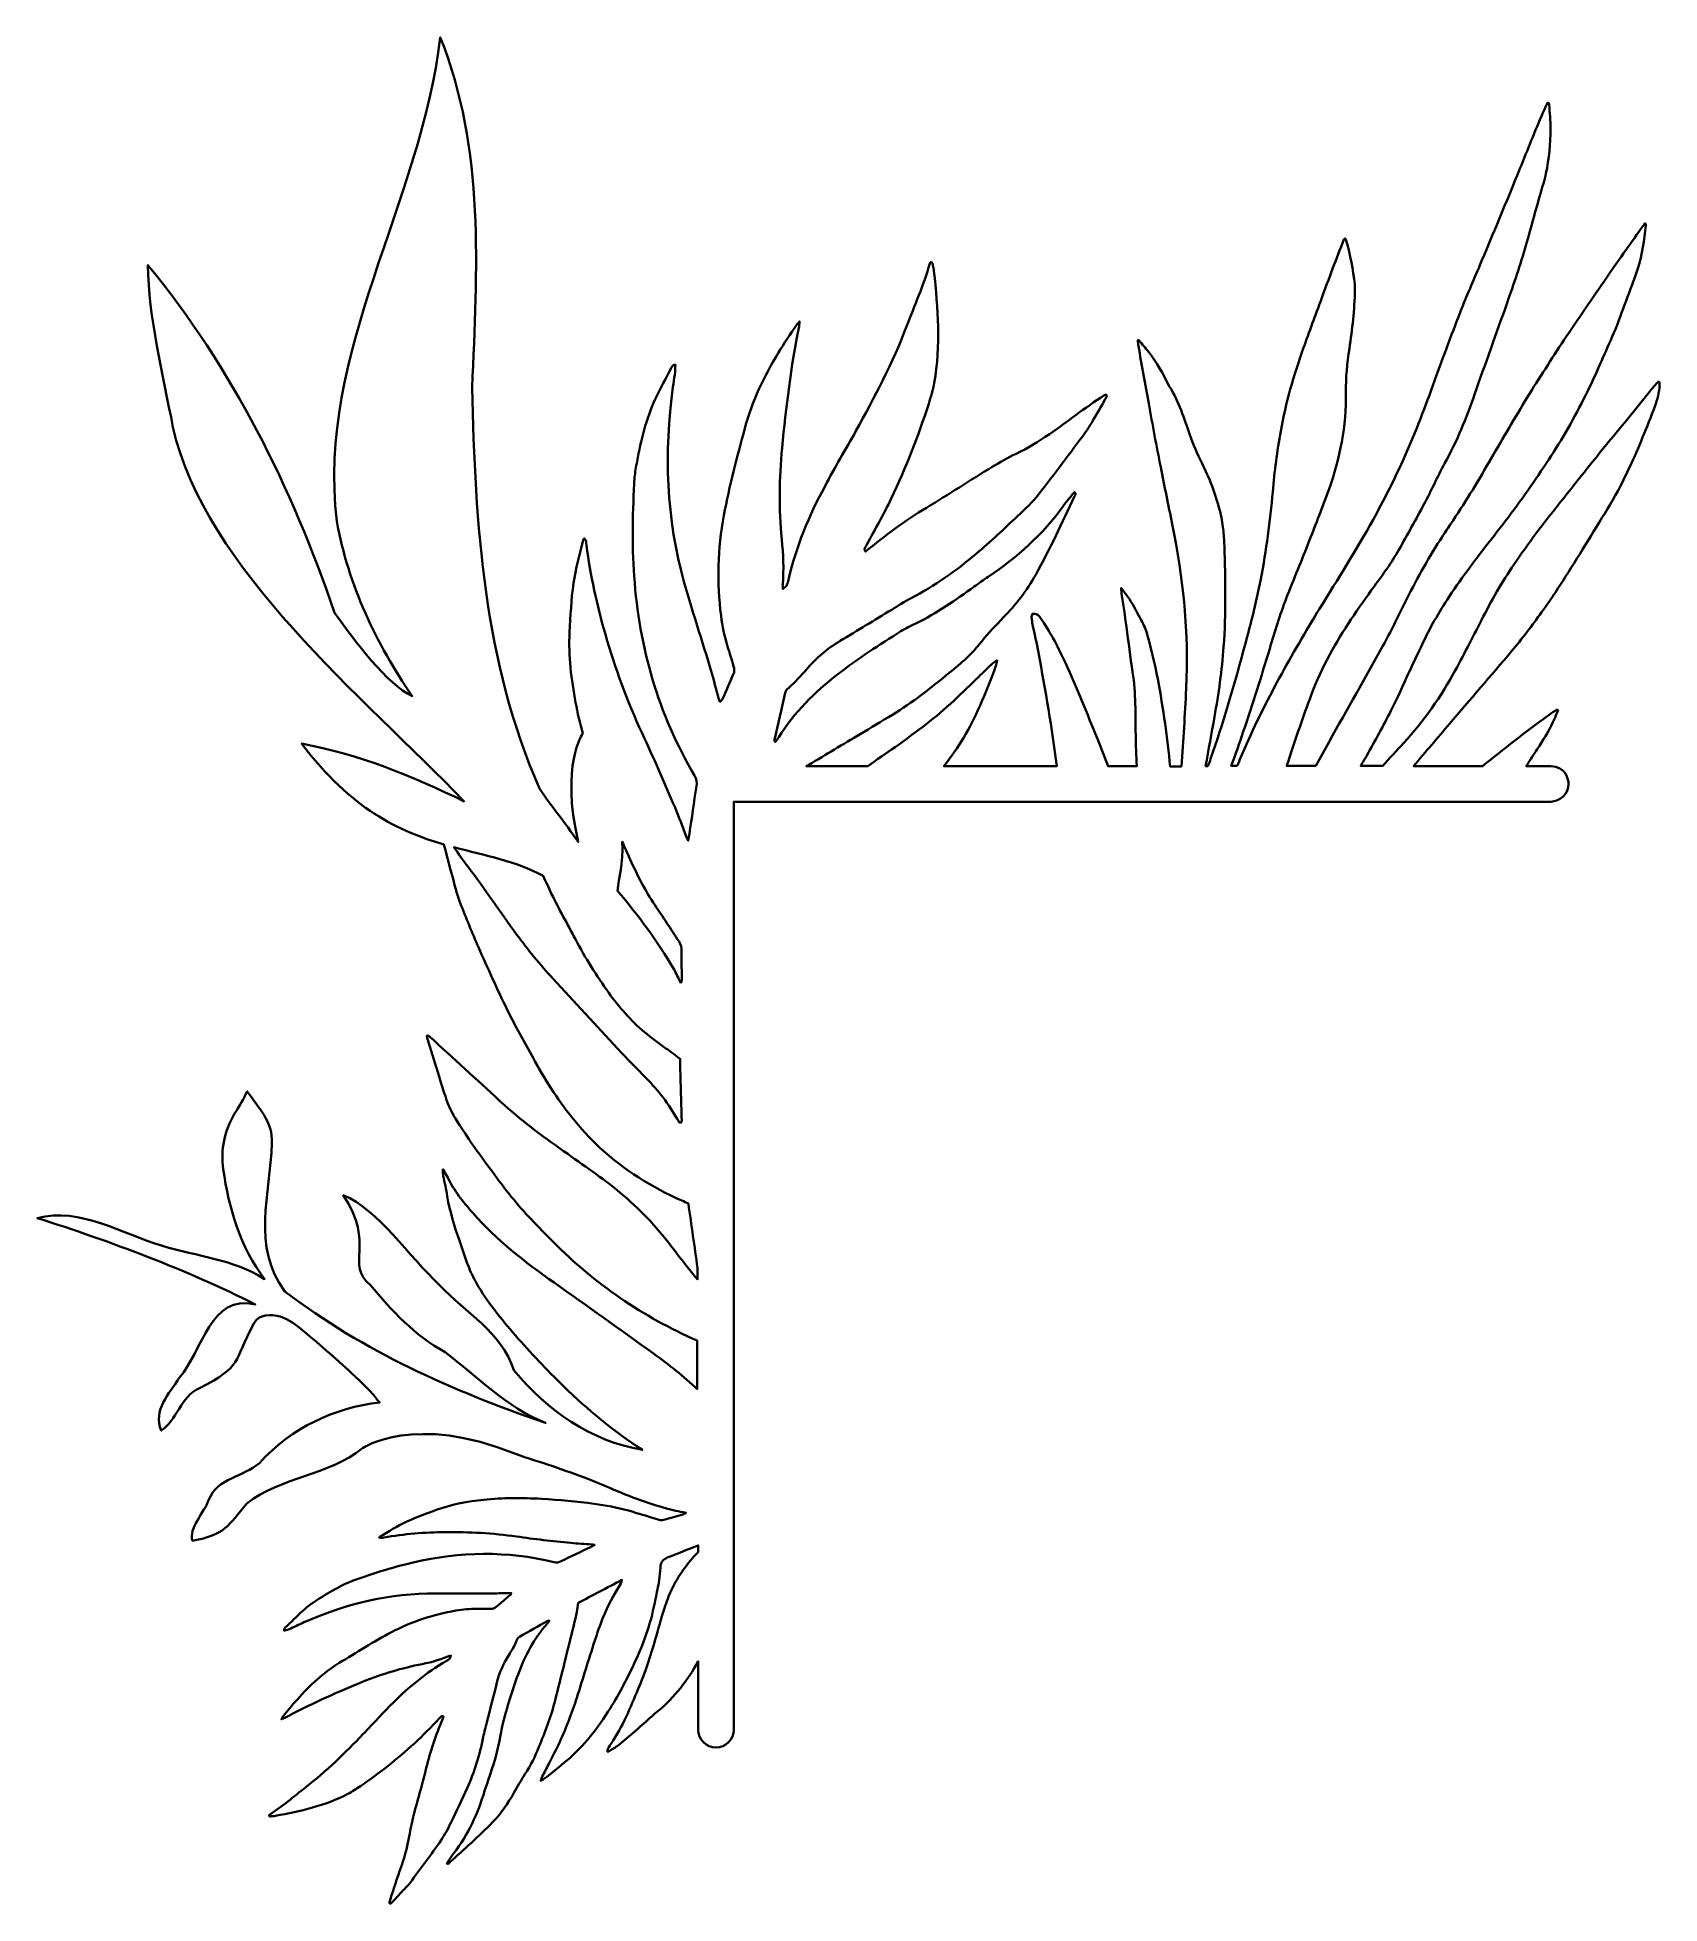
# Model space of a CAD drawing. Header units: millimetres. Extents: x 13 to 252, y 0 to 275.
import ezdxf

# ---------------------------------------------------------------- set-up
doc = ezdxf.new("R2010")
doc.units = ezdxf.units.MM
doc.header["$MEASUREMENT"] = 0
doc.layers.add('Layer 1', color=7, linetype='Continuous', lineweight=0)

msp = doc.modelspace()

# ---------------------------------------------------------------- linework, layer by layer
at = {"layer": 'Layer 1', "color": 18, "lineweight": 35, "true_color": 0x000000}
for points, knots in [([(251.6, 224.01), (251.11, 223.41), (250.65, 222.92), (250.26, 222.43), (249.17, 221.09), (248.11, 219.75), (247.02, 218.4), (245.92, 217.06), (244.79, 215.76), (243.73, 214.45), (241.69, 211.91), (239.64, 209.34), (237.63, 206.8), (236.43, 205.28), (235.2, 203.76), (234.03, 202.21), (232.87, 200.7), (231.77, 199.11), (230.68, 197.56), (228.85, 194.95), (227.26, 192.23), (225.81, 189.37), (224.47, 186.73), (223.1, 184.08), (221.69, 181.47), (219.6, 177.62), (217.1, 174.06), (214.14, 170.82), (213.11, 169.69), (212.05, 168.56), (211.03, 167.43), (211.03, 167.43), (207.79, 167.43), (207.79, 167.43), (208.1, 167.96), (208.42, 168.45), (208.7, 168.98), (209.9, 171.13), (211.1, 173.32), (212.23, 175.51), (213.18, 177.34), (213.99, 179.28), (214.88, 181.15), (215.44, 182.39), (216.04, 183.59), (216.61, 184.82), (217.7, 187.25), (219.04, 189.58), (220.49, 191.84), (222.36, 194.73), (224.44, 197.45), (226.55, 200.17), (228.81, 203.09), (231.07, 206.02), (233.15, 209.06), (235.2, 212.05), (237.21, 215.09), (238.94, 218.26), (239.82, 219.89), (240.67, 221.54), (241.48, 223.2), (242.08, 224.4), (242.61, 225.67), (243.17, 226.91), (243.77, 228.28), (244.4, 229.69), (245, 231.07), (245.64, 232.62), (246.24, 234.21), (246.8, 235.8), (247.4, 237.38), (248, 238.94), (248.53, 240.56), (249.2, 242.61), (249.48, 244.72), (249.73, 246.87), (249.73, 246.94), (249.7, 247.05), (249.63, 247.19), (249.38, 246.87), (249.17, 246.63), (248.99, 246.38), (247.3, 243.98), (245.57, 241.58), (243.91, 239.18), (241.83, 236.15), (239.71, 233.08), (237.67, 230.01), (235.83, 227.22), (234.03, 224.44), (232.27, 221.58), (230.47, 218.62), (228.71, 215.62), (226.98, 212.62), (225.18, 209.55), (223.38, 206.48), (221.37, 203.52), (220.73, 202.57), (220.1, 201.58), (219.46, 200.62), (217.56, 197.66), (215.86, 194.56), (214.28, 191.38), (213.22, 189.3), (212.2, 187.18), (211.07, 185.1), (208.46, 180.38), (205.81, 175.72), (203.16, 170.99), (202.49, 169.79), (201.86, 168.63), (201.19, 167.43), (201.19, 167.43), (196.92, 167.43), (196.92, 167.43), (197.03, 167.75), (197.13, 168.06), (197.24, 168.38), (198.3, 171.56), (199.32, 174.73), (200.52, 177.84), (201.3, 179.88), (202.18, 181.86), (203.24, 183.8), (205.18, 187.32), (207.43, 190.61), (209.8, 193.85), (211.07, 195.58), (212.34, 197.31), (213.4, 199.18), (214.67, 201.44), (215.9, 203.66), (217.13, 205.95), (218.16, 207.89), (219.07, 209.94), (220.13, 211.88), (221.93, 215.12), (223.34, 218.55), (224.54, 222.04), (226.1, 226.52), (227.72, 231), (229.31, 235.48), (230.29, 238.27), (231.28, 241.09), (232.09, 243.95), (232.8, 246.49), (233.5, 249.03), (234.21, 251.57), (234.49, 252.55), (234.81, 253.51), (235.02, 254.53), (235.48, 256.68), (235.69, 258.9), (235.69, 261.13), (235.69, 262.29), (235.59, 263.42), (235.51, 264.58), (235.51, 264.72), (235.51, 264.94), (235.23, 264.9), (234.67, 263.6), (234.07, 262.26), (233.5, 260.91), (232.37, 258.16), (231.28, 255.41), (230.15, 252.66), (228.56, 248.78), (226.94, 244.9), (225.32, 241.05), (224.37, 238.76), (223.34, 236.5), (222.46, 234.21), (221.05, 230.61), (219.71, 226.98), (218.4, 223.34), (217.06, 219.6), (215.62, 215.94), (213.99, 212.3), (212.65, 209.34), (211.17, 206.48), (209.62, 203.62), (207.15, 199.18), (204.43, 194.87), (201.75, 190.54), (199.71, 187.18), (197.7, 183.8), (195.83, 180.34), (193.99, 176.95), (192.26, 173.57), (190.75, 170.04), (190.36, 169.16), (190.01, 168.31), (189.62, 167.43), (189.62, 167.43), (188.77, 167.43), (188.77, 167.43), (189.37, 169.12), (189.97, 170.78), (190.54, 172.47), (191.88, 176.49), (193.18, 180.55), (194.42, 184.64), (195.16, 187.15), (195.93, 189.65), (196.85, 192.05), (197.94, 194.87), (199.14, 197.7), (200.24, 200.52), (201.22, 203.02), (202.18, 205.49), (203.09, 208), (204.75, 212.62), (205.7, 217.42), (205.63, 222.36), (205.6, 224.51), (205.78, 226.62), (206.13, 228.78), (206.55, 231.63), (206.9, 234.46), (206.94, 237.35), (206.94, 237.63), (206.97, 237.95), (206.94, 238.23), (206.66, 240.38), (206.27, 242.53), (205.67, 244.65), (205.63, 244.76), (205.56, 244.86), (205.49, 244.97), (205.39, 244.9), (205.32, 244.86), (205.32, 244.83), (204.22, 241.94), (203.09, 239.04), (202.04, 236.11), (201.12, 233.68), (200.24, 231.21), (199.35, 228.78), (197.94, 224.83), (196.78, 220.8), (196.04, 216.64), (195.51, 213.68), (195.12, 210.71), (194.87, 207.72), (194.49, 203.41), (193.92, 199.11), (193.11, 194.87), (192.41, 191.31), (191.49, 187.78), (190.54, 184.29), (189.09, 178.96), (187.57, 173.67), (185.74, 168.45), (185.63, 168.1), (185.49, 167.75), (185.31, 167.39), (185.31, 167.39), (185, 167.39), (185, 167.39), (185.42, 169.83), (185.88, 172.23), (186.3, 174.62), (186.9, 178.05), (187.4, 181.47), (187.64, 184.93), (188, 189.86), (187.92, 194.8), (187.75, 199.78), (187.71, 200.59), (187.68, 201.44), (187.57, 202.25), (187.47, 203.16), (187.32, 204.08), (187.08, 204.96), (186.41, 207.36), (185.6, 209.76), (184.43, 211.98), (183.73, 213.29), (183.2, 214.7), (182.7, 216.08), (181.82, 218.48), (181.08, 220.98), (179.71, 223.17), (179.67, 223.24), (179.63, 223.27), (179.6, 223.34), (178.72, 225.04), (177.84, 226.77), (176.64, 228.25), (176.14, 228.85), (175.68, 229.41), (175.19, 230.01), (175.19, 230.01), (175.12, 230.01), (175.01, 230.01), (175.05, 229.73), (175.08, 229.45), (175.12, 229.16), (175.61, 226.34), (176.11, 223.52), (176.64, 220.7), (177.2, 217.59), (177.76, 214.45), (178.4, 211.35), (178.93, 208.56), (179.53, 205.78), (180.09, 202.99), (181.72, 194.98), (182.53, 186.94), (182.14, 178.79), (181.96, 174.98), (181.72, 171.17), (181.43, 167.36), (181.43, 167.36), (179.78, 167.36), (179.78, 167.36), (179.6, 169.44), (179.35, 171.56), (179.03, 173.64), (178.4, 178.05), (177.66, 182.46), (176.42, 186.73), (176.21, 187.47), (175.93, 188.17), (175.54, 188.84), (175.05, 189.72), (174.62, 190.61), (174.1, 191.45), (173.78, 192.02), (173.35, 192.55), (173, 193.08), (172.9, 193.22), (172.79, 193.32), (172.58, 193.57), (172.61, 193.18), (172.61, 192.97), (172.65, 192.76), (172.9, 191.13), (173.14, 189.48), (173.35, 187.85), (173.67, 185.63), (173.92, 183.41), (174.27, 181.19), (174.52, 179.63), (174.62, 178.12), (174.66, 176.57), (174.7, 173.5), (174.7, 170.46), (174.87, 167.39), (174.87, 167.39), (170.67, 167.39), (170.67, 167.39), (170.14, 168.73), (169.62, 170.07), (169.09, 171.41), (167.57, 175.15), (166.09, 178.89), (164.39, 182.56), (163.41, 184.71), (162.31, 186.83), (160.97, 188.81), (160.83, 188.98), (160.73, 189.19), (160.58, 189.37), (160.34, 189.69), (159.98, 189.86), (159.53, 189.79), (159.49, 189.58), (159.38, 189.41), (159.42, 189.23), (159.46, 188.91), (159.49, 188.56), (159.56, 188.24), (159.84, 186.87), (160.2, 185.46), (160.44, 184.08), (161.43, 178.54), (162.42, 172.97), (163.12, 167.39), (163.12, 167.39), (146.54, 167.39), (146.54, 167.39), (148.63, 170.11), (150.42, 173), (151.8, 176.21), (152.65, 178.15), (153.46, 180.13), (154.16, 182.14), (154.23, 182.35), (154.27, 182.56), (154.34, 182.95), (153.95, 182.67), (153.74, 182.53), (153.53, 182.35), (152.79, 181.65), (152.05, 180.94), (151.34, 180.23), (148.8, 177.76), (146.23, 175.3), (143.37, 173.14), (142.03, 172.16), (140.72, 171.13), (139.35, 170.18), (138.01, 169.26), (136.67, 168.35), (135.33, 167.39), (135.33, 167.39), (126.29, 167.39), (126.29, 167.39), (126.44, 167.46), (126.54, 167.53), (126.68, 167.6), (129.19, 169.09), (131.69, 170.6), (134.2, 172.08), (135.78, 173.04), (137.37, 173.99), (138.96, 174.94), (141.92, 176.74), (144.64, 178.93), (147.32, 181.12), (149.05, 182.49), (150.71, 183.97), (152.08, 185.74), (153.07, 186.97), (154.16, 188.07), (155.26, 189.23), (157.09, 191.13), (158.71, 193.18), (160.02, 195.51), (162.1, 199.28), (163.9, 203.2), (165.74, 207.08), (165.81, 207.26), (166.05, 207.43), (165.7, 207.68), (165.14, 206.97), (164.57, 206.34), (164.08, 205.63), (161.08, 201.47), (157.3, 198.08), (153.04, 195.23), (152.33, 194.77), (151.66, 194.27), (150.99, 193.78), (148.24, 191.81), (145.49, 189.86), (142.42, 188.38), (141.68, 188.03), (140.9, 187.68), (140.19, 187.22), (137.02, 185.24), (133.88, 183.2), (130.92, 180.9), (127.53, 178.29), (124.53, 175.3), (122.24, 171.63), (122.1, 171.41), (121.92, 171.2), (121.74, 170.92), (121.67, 171.1), (121.6, 171.2), (121.64, 171.24), (122.17, 173.53), (122.7, 175.82), (123.19, 178.15), (123.26, 178.51), (123.47, 178.72), (123.72, 178.93), (124.67, 179.74), (125.52, 180.66), (126.33, 181.61), (127.74, 183.27), (129.4, 184.68), (131.27, 185.81), (133.81, 187.32), (136.35, 188.88), (138.85, 190.39), (139.81, 190.96), (140.72, 191.59), (141.71, 192.09), (145.17, 193.92), (148.34, 196.11), (151.31, 198.65), (153.39, 200.41), (155.36, 202.28), (157.37, 204.15), (158.47, 205.18), (159.56, 206.16), (160.44, 207.33), (162.81, 210.36), (165.06, 213.43), (167.36, 216.5), (167.71, 216.99), (168.03, 217.52), (168.31, 218.02), (168.98, 219.15), (169.62, 220.24), (170.25, 221.37), (170.36, 221.54), (170.57, 221.72), (170.39, 222), (170.29, 221.97), (170.14, 221.97), (170.04, 221.9), (168.66, 220.94), (167.29, 220.03), (165.95, 219.04), (164.64, 218.09), (163.37, 217.1), (162.03, 216.18), (160.44, 215.12), (158.86, 214.14), (157.13, 213.32), (155.93, 212.76), (154.76, 212.05), (153.63, 211.38), (150.39, 209.41), (147.21, 207.33), (143.97, 205.39), (140.76, 203.48), (137.83, 201.26), (135.01, 198.93), (134.94, 199.04), (134.8, 199.18), (134.83, 199.25), (134.94, 199.5), (135.08, 199.74), (135.22, 199.99), (136.42, 202.25), (137.69, 204.43), (138.78, 206.73), (140.93, 211.24), (142.77, 215.9), (144.29, 220.66), (144.6, 221.69), (144.92, 222.71), (145.1, 223.73), (146.09, 229.2), (145.66, 234.7), (145.06, 240.17), (145.03, 240.45), (144.99, 240.74), (144.92, 240.98), (144.85, 241.16), (144.89, 241.44), (144.6, 241.48), (144.53, 241.41), (144.46, 241.34), (144.46, 241.26), (143.55, 238.12), (142.2, 235.09), (141.04, 232.02), (138.99, 226.69), (136.38, 221.65), (133.6, 216.68), (132.08, 213.96), (130.49, 211.31), (129.05, 208.56), (126.68, 204.19), (124.81, 199.64), (123.68, 194.77), (123.61, 194.49), (123.54, 194.24), (123.44, 193.99), (123.33, 193.82), (123.15, 193.67), (122.87, 193.43), (122.84, 193.78), (122.8, 193.96), (122.84, 194.1), (123.01, 196.32), (122.91, 198.54), (122.7, 200.73), (122.27, 205.21), (122.31, 209.69), (122.73, 214.17), (123.33, 220.17), (124.04, 226.13), (125.24, 232.02), (125.27, 232.2), (125.27, 232.37), (125.31, 232.76), (125.06, 232.48), (124.92, 232.37), (124.85, 232.23), (123.97, 230.89), (123.01, 229.55), (122.2, 228.18), (120.09, 224.68), (118.32, 221.05), (117.26, 217.06), (116.13, 212.83), (114.97, 208.56), (114.19, 204.26), (113.28, 199.35), (113.14, 194.42), (113.77, 189.48), (113.95, 187.96), (114.26, 186.48), (114.72, 185), (115.04, 184.04), (115.32, 183.06), (115.61, 182.07), (115.71, 181.68), (115.78, 181.29), (115.57, 180.87), (115.01, 179.67), (114.51, 178.4), (113.95, 177.2), (113.91, 177.09), (113.77, 177.02), (113.59, 176.85), (113.45, 177.24), (113.35, 177.52), (113.28, 177.84), (112.92, 179.18), (112.57, 180.52), (112.18, 181.86), (111.09, 185.42), (109.96, 188.98), (108.87, 192.58), (105.97, 202), (105.34, 211.63), (106.47, 221.37), (106.61, 222.57), (106.79, 223.77), (106.96, 224.93), (107.03, 225.42), (107.03, 225.92), (107.07, 226.41), (106.68, 226.45), (106.61, 226.2), (106.5, 226.02), (105.69, 224.47), (104.85, 222.92), (104.1, 221.33), (102.73, 218.4), (102.02, 215.3), (101.42, 212.16), (101.28, 211.38), (101.11, 210.61), (101.07, 209.83), (100.75, 205), (100.65, 200.13), (101, 195.3), (101.74, 184.86), (104.49, 175.05), (109.89, 166.02), (110.21, 165.49), (110.24, 165.03), (110.17, 164.43), (109.78, 162.1), (109.47, 159.77), (109.11, 157.44), (109.08, 157.16), (109.01, 156.92), (108.94, 156.42), (108.76, 156.77), (108.69, 156.92), (108.62, 157.06), (108.09, 158.47), (107.6, 159.91), (107, 161.33), (105.41, 164.96), (103.86, 168.63), (102.16, 172.23), (99.98, 176.92), (98.21, 181.79), (96.77, 186.76), (95.5, 191.06), (94.58, 195.44), (93.98, 199.88), (93.94, 200.24), (93.98, 200.62), (93.66, 200.87), (93.59, 200.77), (93.52, 200.7), (93.49, 200.62), (92.99, 198.51), (92.39, 196.43), (92.08, 194.27), (91.72, 191.88), (91.65, 189.48), (91.51, 187.08), (91.3, 183.59), (91.76, 180.13), (92.39, 176.74), (92.67, 175.22), (93.03, 173.71), (93.45, 172.19), (93.45, 172.19), (90.13, 167.6), (92.78, 156.25), (91.76, 157.66), (90.81, 159.07), (89.71, 160.44), (88.79, 161.64), (87.91, 162.88), (87.07, 164.11), (78.92, 182.6), (77.61, 202.99), (77.19, 223.03), (77.89, 240.31), (79.09, 258.09), (72.5, 274.53), (69.71, 250.47), (54.26, 228.07), (57.29, 203.41), (58.98, 193.92), (63.08, 185.46), (68.37, 177.69), (64.73, 179.39), (59.9, 185.74), (56.97, 189.94), (50.66, 208.32), (41.98, 225.92), (29.53, 241.05), (29.6, 233.43), (31.71, 224.97), (33.2, 217.21), (37.85, 196.39), (61.42, 177.38), (75.85, 162.35), (75.85, 162.35), (75.99, 162.21), (75.99, 162.21), (68.4, 165.98), (60.5, 169.12), (52.11, 170.71), (59.41, 161.04), (66.46, 157.8), (73.03, 155.89), (73.62, 153.63), (74.22, 151.38), (74.82, 149.12), (75, 148.48), (75.21, 147.88), (75.42, 147.28), (76.31, 145.1), (77.15, 142.91), (78.11, 140.76), (79.48, 137.69), (80.86, 134.58), (82.34, 131.59), (83.5, 129.19), (84.84, 126.86), (86.15, 124.5), (87.81, 121.43), (89.64, 118.5), (91.83, 115.78), (93.1, 114.19), (94.47, 112.71), (95.96, 111.3), (99.52, 107.99), (103.58, 105.48), (108.02, 103.54), (108.34, 103.4), (108.69, 103.22), (108.97, 103.08), (109.43, 99.91), (109.86, 96.77), (110.31, 93.63), (110.31, 93.63), (110.31, 91.97), (110.31, 91.97), (110.21, 92.04), (110.14, 92.15), (110.03, 92.25), (108.97, 93.59), (107.88, 94.9), (106.86, 96.27), (104.7, 99.24), (102.2, 101.88), (99.45, 104.28), (96.84, 106.5), (94.02, 108.41), (91.23, 110.38), (88.02, 112.64), (84.84, 114.93), (81.92, 117.58), (78.46, 120.72), (75.04, 123.9), (71.61, 127.04), (71.44, 127.18), (71.3, 127.35), (71.08, 127.49), (70.94, 127.6), (70.84, 127.88), (70.52, 127.74), (70.59, 127.42), (70.66, 127.11), (70.77, 126.79), (71.3, 125.13), (71.83, 123.44), (72.32, 121.78), (73.84, 116.84), (73.84, 116.84), (76.69, 112.57), (76.87, 112.29), (77.05, 112.04), (77.22, 111.76), (79.13, 109.18), (80.96, 106.57), (82.94, 104.1), (84.81, 101.78), (86.92, 99.62), (89.04, 97.51), (95.21, 91.3), (102.27, 86.43), (110.28, 82.94), (110.28, 82.94), (110.28, 75.81), (110.28, 75.81), (108.27, 77.68), (106.12, 79.41), (103.86, 81.03), (98.99, 84.56), (94.09, 88.02), (89.22, 91.48), (84.91, 94.51), (80.75, 97.75), (77.26, 101.74), (75.85, 103.33), (74.51, 104.99), (73.59, 106.93), (73.45, 107.24), (73.24, 107.56), (72.88, 108.13), (72.88, 107.6), (72.88, 107.39), (72.92, 107.17), (73.13, 106.19), (73.38, 105.2), (73.52, 104.18), (73.91, 101.88), (74.61, 99.69), (75.35, 97.51), (75.74, 96.34), (76.13, 95.14), (76.59, 93.98), (76.94, 93.1), (77.36, 92.18), (77.82, 91.37), (79.45, 88.62), (81.46, 86.11), (83.54, 83.71), (85.8, 81.14), (88.12, 78.67), (90.59, 76.27), (94.16, 72.78), (98, 69.6), (102.2, 66.89), (94.65, 68.16), (88.19, 72.67), (83.33, 78.6), (81.39, 84.38), (76.27, 86.89), (72.39, 91.12), (67.91, 95.29), (63.29, 102.31), (58.24, 104.32), (63.08, 97.01), (58.38, 94.23), (62.23, 91.12), (65.41, 87.31), (68.72, 83.71), (73.2, 81.24), (78.03, 77.61), (82.2, 73.17), (87.98, 70.84), (74.33, 75.57), (61.28, 81.28), (49.67, 90.17), (44.66, 96.77), (47.55, 104.49), (47.73, 111.94), (47.98, 115.08), (45.65, 117.3), (44.13, 119.59), (43.64, 118.57), (42.97, 117.44), (42.26, 116.31), (40.78, 113.84), (40.18, 110.98), (40.6, 108.13), (41.42, 102.38), (43.07, 96.7), (46.67, 92), (42.05, 94.93), (36.83, 95.29), (31.64, 96.87), (25.68, 98.67), (19.54, 102.59), (13.26, 100.97), (23.95, 97.54), (35.14, 93.42), (45.3, 88.27), (38.66, 89.82), (37.57, 81.46), (34.18, 77.51), (32.63, 75.11), (30.23, 72.78), (31.47, 69.71), (33.8, 71.16), (34.29, 74.79), (37.11, 75.95), (43.6, 79.38), (41.91, 79.55), (45.09, 85.48), (45.83, 86.89), (47.63, 86.85), (48.97, 86.47), (50.31, 86.08), (51.29, 85.27), (52.35, 84.38), (54.96, 82.23), (57.5, 80.01), (59.97, 77.68), (60.68, 77.01), (61.38, 76.34), (62.05, 75.64), (62.34, 75.32), (62.62, 75.04), (62.9, 74.72), (62.97, 74.61), (63.5, 73.87), (63.61, 73.87), (56.87, 73.06), (50.73, 70.2), (45.9, 64.95), (43.53, 62.87), (39.76, 62.79), (38.49, 59.58), (37.85, 57.71), (35.42, 55.32), (36.09, 53.52), (40.85, 54.43), (41.31, 55.67), (44.06, 59.02), (49.04, 62.87), (56.02, 63.11), (61.07, 67.13), (61.07, 67.13), (68.72, 72.35), (83.57, 66.29), (85.3, 65.58), (87.17, 65.19), (88.9, 64.52), (90.66, 63.85), (92.46, 63.36), (94.19, 62.62), (95.46, 62.09), (96.73, 61.59), (98, 61.03), (100.97, 59.76), (104, 58.67), (107.14, 57.93), (107.56, 57.82), (108.02, 57.75), (108.62, 57.64), (108.37, 57.5), (108.27, 57.43), (108.16, 57.4), (107.24, 57.11), (106.29, 56.87), (105.37, 56.59), (105.02, 56.48), (104.7, 56.59), (104.39, 56.69), (102.98, 57.11), (101.56, 57.54), (100.15, 57.96), (98.5, 58.46), (96.8, 58.7), (95.11, 58.95), (92.53, 59.3), (89.96, 59.55), (87.38, 59.69), (84.53, 59.83), (81.7, 59.87), (78.88, 59.55), (76.55, 59.3), (74.22, 58.91), (72.04, 58.1), (70.52, 57.54), (68.97, 57.01), (67.49, 56.3), (66.15, 55.67), (64.91, 54.86), (63.64, 54.15), (63.61, 54.12), (63.57, 54.05), (63.5, 54.01), (63.75, 53.87), (63.99, 53.97), (64.21, 54.01), (67.2, 54.5), (70.2, 54.79), (73.24, 54.79), (76.73, 54.82), (80.22, 54.65), (83.68, 54.15), (86.32, 53.76), (89.01, 53.48), (91.69, 53.2), (92.71, 53.09), (93.73, 53.06), (94.76, 52.99), (94.86, 52.99), (94.97, 52.95), (95.21, 52.92), (94.93, 52.78), (94.76, 52.67), (94.58, 52.6), (93.13, 51.89), (91.69, 51.22), (90.28, 50.52), (89.92, 50.34), (89.61, 50.27), (89.22, 50.38), (82.3, 52.07), (75.42, 51.93), (68.51, 50.34), (65.3, 49.6), (62.19, 48.58), (59.13, 47.45), (58.63, 47.27), (58.17, 46.99), (57.68, 46.74), (55.77, 45.72), (53.9, 44.66), (52.28, 43.22), (51.4, 42.4), (50.55, 41.56), (49.71, 40.75), (49.6, 40.64), (49.46, 40.53), (49.57, 40.29), (49.88, 40.39), (50.2, 40.5), (50.52, 40.64), (51.26, 40.96), (52, 41.35), (52.74, 41.66), (58.84, 44.31), (65.16, 45.79), (71.83, 45.79), (74.37, 45.79), (76.87, 45.76), (79.41, 45.76), (80.36, 45.76), (81.28, 45.83), (82.23, 45.83), (82.44, 45.83), (82.66, 45.83), (82.94, 45.83), (82.87, 45.68), (82.83, 45.58), (82.76, 45.54), (82.06, 44.94), (81.39, 44.38), (80.68, 43.78), (80.43, 43.57), (80.19, 43.53), (79.9, 43.53), (79.23, 43.53), (78.53, 43.53), (77.86, 43.53), (76.84, 43.53), (75.81, 43.43), (74.79, 43.25), (71.47, 42.69), (68.3, 41.63), (65.33, 40.08), (62.69, 38.7), (60.18, 37.11), (57.64, 35.56), (55.28, 34.11), (53.27, 32.24), (51.44, 30.16), (50.69, 29.35), (50.02, 28.47), (49.35, 27.66), (49.28, 27.59), (49.25, 27.45), (49.11, 27.27), (49.35, 27.38), (49.46, 27.38), (49.57, 27.45), (53.13, 29.39), (56.87, 31.04), (60.61, 32.6), (63.43, 33.76), (66.29, 34.68), (69.29, 35.28), (70.77, 35.56), (72.21, 35.95), (73.62, 36.51), (73.73, 36.55), (73.84, 36.58), (74.08, 36.62), (73.98, 36.41), (73.94, 36.27), (73.84, 36.16), (73.7, 36.02), (73.55, 35.95), (73.38, 35.84), (70.45, 34.15), (67.87, 32.03), (65.51, 29.67), (64.03, 28.19), (62.62, 26.63), (61.17, 25.12), (58.49, 22.33), (55.74, 19.65), (52.71, 17.29), (50.94, 15.91), (49.28, 14.46), (47.41, 13.26), (47.38, 13.23), (47.34, 13.16), (47.31, 13.12), (47.38, 12.95), (47.55, 13.02), (47.7, 13.02), (47.87, 13.02), (48.08, 13.05), (48.26, 13.09), (51.93, 13.76), (55.56, 14.57), (58.91, 16.3), (59.55, 16.62), (60.15, 17.04), (60.75, 17.43), (63.54, 19.37), (66.18, 21.45), (68.69, 23.74), (69.96, 24.91), (71.12, 26.14), (72.35, 27.38), (72.5, 27.52), (72.6, 27.66), (72.74, 27.76), (72.78, 27.8), (72.88, 27.73), (72.99, 27.69), (72.04, 25.4), (71.16, 23.04), (70.56, 20.6), (69.96, 18.1), (69.22, 15.66), (68.58, 13.16), (68.37, 12.28), (68.16, 11.39), (68.02, 10.51), (67.8, 9.24), (67.49, 8.01), (67.13, 6.77), (66.82, 5.72), (66.39, 4.69), (66.08, 3.67), (65.72, 2.61), (65.37, 1.52), (65.05, 0.46), (65.02, 0.39), (65.05, 0.28), (65.05, 0.21), (65.26, 0.18), (65.33, 0.32), (65.44, 0.42), (66.04, 1.06), (66.64, 1.69), (67.24, 2.33), (67.52, 2.61), (67.8, 2.93), (68.05, 3.25), (69.6, 5.33), (71.16, 7.41), (72.64, 9.52), (73.2, 10.34), (73.66, 11.25), (74.08, 12.14), (74.89, 13.79), (75.71, 15.45), (76.45, 17.15), (77.51, 19.54), (78.28, 22.05), (78.81, 24.66), (78.95, 25.4), (79.16, 26.11), (79.34, 26.85), (79.83, 28.79), (80.36, 30.73), (80.82, 32.67), (81.17, 34.11), (81.77, 35.45), (82.55, 36.69), (83.01, 37.39), (83.43, 38.14), (83.75, 38.91), (83.82, 39.12), (83.93, 39.3), (84.14, 39.41), (85.51, 40.18), (86.89, 40.99), (88.3, 41.77), (88.34, 41.8), (88.41, 41.77), (88.55, 41.77), (88.41, 41.59), (88.3, 41.45), (88.19, 41.31), (86.25, 39.12), (84.91, 36.58), (83.93, 33.87), (83.04, 31.5), (82.34, 29.07), (81.67, 26.6), (81.53, 26.07), (81.46, 25.51), (81.35, 24.94), (81, 22.68), (80.29, 20.5), (79.55, 18.34), (79.38, 17.82), (79.16, 17.29), (79.02, 16.76), (78.03, 13.44), (76.59, 10.34), (74.47, 7.58), (74.12, 7.13), (73.8, 6.6), (73.45, 6.1), (73.66, 5.93), (73.77, 6.1), (73.84, 6.21), (75.99, 8.15), (78.18, 10.09), (80.19, 12.17), (81.46, 13.44), (82.44, 14.92), (83.33, 16.47), (83.86, 17.39), (84.35, 18.34), (84.95, 19.23), (85.8, 20.46), (86.43, 21.84), (87, 23.21), (87.88, 25.4), (88.76, 27.55), (89.32, 29.85), (89.64, 31.04), (89.92, 32.28), (90.24, 33.48), (90.7, 35.38), (91.19, 37.29), (91.65, 39.23), (91.97, 40.5), (92.29, 41.77), (92.57, 43.07), (92.67, 43.5), (92.71, 43.92), (92.78, 44.38), (94.86, 45.51), (96.98, 46.6), (99.2, 47.77), (99.13, 47.48), (99.13, 47.34), (99.06, 47.24), (98.04, 45.65), (97.12, 43.96), (96.41, 42.19), (95.96, 41.1), (95.57, 39.97), (95.21, 38.84), (94.3, 36.05), (93.45, 33.23), (92.57, 30.44), (92.22, 29.39), (91.83, 28.33), (91.44, 27.27), (90.63, 25.01), (89.54, 22.86), (88.44, 20.71), (88.12, 20.11), (87.81, 19.47), (87.49, 18.87), (87.42, 18.7), (87.35, 18.52), (87.24, 18.24), (87.49, 18.38), (87.63, 18.42), (87.74, 18.52), (88.9, 19.37), (89.99, 20.28), (91.09, 21.2), (93.66, 23.39), (95.67, 26.04), (97.47, 28.89), (98.88, 31.15), (100.08, 33.51), (101.21, 35.91), (102.59, 38.81), (103.54, 41.84), (104.14, 44.98), (104.32, 45.9), (104.53, 46.81), (104.67, 47.73), (104.78, 48.33), (104.81, 48.97), (104.85, 49.6), (104.88, 50.31), (105.2, 50.76), (105.87, 51.05), (107.39, 51.65), (108.9, 52.25), (110.42, 52.85), (110.42, 52.85), (110.42, 51.86), (110.42, 51.86), (108.8, 50.24), (107.49, 48.4), (106.5, 46.32), (106.08, 45.44), (105.76, 44.52), (105.45, 43.6), (104.95, 42.09), (104.53, 40.53), (104.1, 39.02), (103.4, 36.55), (102.59, 34.11), (101.6, 31.75), (100.44, 29), (99.31, 26.21), (97.61, 23.71), (97.37, 23.35), (97.08, 23.04), (97.05, 22.54), (97.12, 22.54), (97.19, 22.51), (97.26, 22.54), (97.72, 22.86), (98.21, 23.11), (98.67, 23.46), (99.52, 24.13), (100.29, 24.84), (101.11, 25.51), (102.24, 26.49), (103.33, 27.52), (104.49, 28.47), (106.96, 30.52), (108.87, 33.02), (110.42, 35.81), (110.42, 35.81), (110.42, 25.75), (110.42, 25.75), (110.42, 24.31), (111.58, 23.14), (113.03, 23.14), (114.48, 23.14), (115.64, 24.31), (115.64, 25.75), (115.64, 25.75), (115.64, 28.89), (115.64, 28.89), (115.64, 28.89), (115.64, 162.17), (115.64, 162.17), (115.64, 162.17), (233.54, 162.17), (233.54, 162.17), (233.54, 162.17), (235.73, 162.17), (235.73, 162.17), (237.17, 162.17), (238.34, 163.34), (238.34, 164.78), (238.34, 165.38), (237.98, 167.39), (235.73, 167.39), (235.73, 167.39), (232.13, 167.39), (232.13, 167.39), (232.2, 167.46), (232.23, 167.57), (232.3, 167.64), (232.76, 168.42), (233.26, 169.16), (233.75, 169.9), (234.6, 171.17), (235.41, 172.44), (236.04, 173.85), (236.29, 174.38), (236.54, 174.94), (236.75, 175.47), (236.78, 175.51), (236.75, 175.58), (236.71, 175.72), (236.57, 175.65), (236.47, 175.61), (236.36, 175.54), (235.94, 175.26), (235.55, 174.98), (235.16, 174.7), (231.92, 172.37), (228.81, 169.9), (225.71, 167.39), (225.71, 167.39), (215.58, 167.39), (215.58, 167.39), (217.31, 169.47), (219.07, 171.52), (220.84, 173.6), (223.87, 177.17), (226.94, 180.69), (229.98, 184.29), (231.53, 186.13), (232.97, 188.07), (234.39, 190.01), (235.62, 191.7), (236.78, 193.5), (237.91, 195.26), (240.14, 198.79), (242.32, 202.32), (244.47, 205.88), (245.5, 207.57), (246.38, 209.37), (247.23, 211.14), (247.97, 212.65), (248.6, 214.21), (249.24, 215.76), (249.87, 217.24), (250.47, 218.76), (251.04, 220.27), (251.42, 221.3), (251.67, 222.36), (251.74, 223.45), (251.74, 223.63), (251.67, 223.77), (251.6, 224.01)], [0, 0, 0, 0, 1, 1, 1, 2, 2, 2, 3, 3, 3, 4, 4, 4, 5, 5, 5, 6, 6, 6, 7, 7, 7, 8, 8, 8, 9, 9, 9, 10, 10, 10, 11, 11, 11, 12, 12, 12, 13, 13, 13, 14, 14, 14, 15, 15, 15, 16, 16, 16, 17, 17, 17, 18, 18, 18, 19, 19, 19, 20, 20, 20, 21, 21, 21, 22, 22, 22, 23, 23, 23, 24, 24, 24, 25, 25, 25, 26, 26, 26, 27, 27, 27, 28, 28, 28, 29, 29, 29, 30, 30, 30, 31, 31, 31, 32, 32, 32, 33, 33, 33, 34, 34, 34, 35, 35, 35, 36, 36, 36, 37, 37, 37, 38, 38, 38, 39, 39, 39, 40, 40, 40, 41, 41, 41, 42, 42, 42, 43, 43, 43, 44, 44, 44, 45, 45, 45, 46, 46, 46, 47, 47, 47, 48, 48, 48, 49, 49, 49, 50, 50, 50, 51, 51, 51, 52, 52, 52, 53, 53, 53, 54, 54, 54, 55, 55, 55, 56, 56, 56, 57, 57, 57, 58, 58, 58, 59, 59, 59, 60, 60, 60, 61, 61, 61, 62, 62, 62, 63, 63, 63, 64, 64, 64, 65, 65, 65, 66, 66, 66, 67, 67, 67, 68, 68, 68, 69, 69, 69, 70, 70, 70, 71, 71, 71, 72, 72, 72, 73, 73, 73, 74, 74, 74, 75, 75, 75, 76, 76, 76, 77, 77, 77, 78, 78, 78, 79, 79, 79, 80, 80, 80, 81, 81, 81, 82, 82, 82, 83, 83, 83, 84, 84, 84, 85, 85, 85, 86, 86, 86, 87, 87, 87, 88, 88, 88, 89, 89, 89, 90, 90, 90, 91, 91, 91, 92, 92, 92, 93, 93, 93, 94, 94, 94, 95, 95, 95, 96, 96, 96, 97, 97, 97, 98, 98, 98, 99, 99, 99, 100, 100, 100, 101, 101, 101, 102, 102, 102, 103, 103, 103, 104, 104, 104, 105, 105, 105, 106, 106, 106, 107, 107, 107, 108, 108, 108, 109, 109, 109, 110, 110, 110, 111, 111, 111, 112, 112, 112, 113, 113, 113, 114, 114, 114, 115, 115, 115, 116, 116, 116, 117, 117, 117, 118, 118, 118, 119, 119, 119, 120, 120, 120, 121, 121, 121, 122, 122, 122, 123, 123, 123, 124, 124, 124, 125, 125, 125, 126, 126, 126, 127, 127, 127, 128, 128, 128, 129, 129, 129, 130, 130, 130, 131, 131, 131, 132, 132, 132, 133, 133, 133, 134, 134, 134, 135, 135, 135, 136, 136, 136, 137, 137, 137, 138, 138, 138, 139, 139, 139, 140, 140, 140, 141, 141, 141, 142, 142, 142, 143, 143, 143, 144, 144, 144, 145, 145, 145, 146, 146, 146, 147, 147, 147, 148, 148, 148, 149, 149, 149, 150, 150, 150, 151, 151, 151, 152, 152, 152, 153, 153, 153, 154, 154, 154, 155, 155, 155, 156, 156, 156, 157, 157, 157, 158, 158, 158, 159, 159, 159, 160, 160, 160, 161, 161, 161, 162, 162, 162, 163, 163, 163, 164, 164, 164, 165, 165, 165, 166, 166, 166, 167, 167, 167, 168, 168, 168, 169, 169, 169, 170, 170, 170, 171, 171, 171, 172, 172, 172, 173, 173, 173, 174, 174, 174, 175, 175, 175, 176, 176, 176, 177, 177, 177, 178, 178, 178, 179, 179, 179, 180, 180, 180, 181, 181, 181, 182, 182, 182, 183, 183, 183, 184, 184, 184, 185, 185, 185, 186, 186, 186, 187, 187, 187, 188, 188, 188, 189, 189, 189, 190, 190, 190, 191, 191, 191, 192, 192, 192, 193, 193, 193, 194, 194, 194, 195, 195, 195, 196, 196, 196, 197, 197, 197, 198, 198, 198, 199, 199, 199, 200, 200, 200, 201, 201, 201, 202, 202, 202, 203, 203, 203, 204, 204, 204, 205, 205, 205, 206, 206, 206, 207, 207, 207, 208, 208, 208, 209, 209, 209, 210, 210, 210, 211, 211, 211, 212, 212, 212, 213, 213, 213, 214, 214, 214, 215, 215, 215, 216, 216, 216, 217, 217, 217, 218, 218, 218, 219, 219, 219, 220, 220, 220, 221, 221, 221, 222, 222, 222, 223, 223, 223, 224, 224, 224, 225, 225, 225, 226, 226, 226, 227, 227, 227, 228, 228, 228, 229, 229, 229, 230, 230, 230, 231, 231, 231, 232, 232, 232, 233, 233, 233, 234, 234, 234, 235, 235, 235, 236, 236, 236, 237, 237, 237, 238, 238, 238, 239, 239, 239, 240, 240, 240, 241, 241, 241, 242, 242, 242, 243, 243, 243, 244, 244, 244, 245, 245, 245, 246, 246, 246, 247, 247, 247, 248, 248, 248, 249, 249, 249, 250, 250, 250, 251, 251, 251, 252, 252, 252, 253, 253, 253, 254, 254, 254, 255, 255, 255, 256, 256, 256, 257, 257, 257, 258, 258, 258, 259, 259, 259, 260, 260, 260, 261, 261, 261, 262, 262, 262, 263, 263, 263, 264, 264, 264, 265, 265, 265, 266, 266, 266, 267, 267, 267, 268, 268, 268, 269, 269, 269, 270, 270, 270, 271, 271, 271, 272, 272, 272, 273, 273, 273, 274, 274, 274, 275, 275, 275, 276, 276, 276, 277, 277, 277, 278, 278, 278, 279, 279, 279, 280, 280, 280, 281, 281, 281, 282, 282, 282, 283, 283, 283, 284, 284, 284, 285, 285, 285, 286, 286, 286, 287, 287, 287, 288, 288, 288, 289, 289, 289, 290, 290, 290, 291, 291, 291, 292, 292, 292, 293, 293, 293, 294, 294, 294, 295, 295, 295, 296, 296, 296, 297, 297, 297, 298, 298, 298, 299, 299, 299, 300, 300, 300, 301, 301, 301, 302, 302, 302, 303, 303, 303, 304, 304, 304, 305, 305, 305, 306, 306, 306, 307, 307, 307, 308, 308, 308, 309, 309, 309, 310, 310, 310, 311, 311, 311, 312, 312, 312, 313, 313, 313, 314, 314, 314, 315, 315, 315, 316, 316, 316, 317, 317, 317, 318, 318, 318, 319, 319, 319, 320, 320, 320, 321, 321, 321, 322, 322, 322, 323, 323, 323, 324, 324, 324, 325, 325, 325, 326, 326, 326, 327, 327, 327, 328, 328, 328, 329, 329, 329, 330, 330, 330, 331, 331, 331, 332, 332, 332, 333, 333, 333, 334, 334, 334, 335, 335, 335, 336, 336, 336, 337, 337, 337, 338, 338, 338, 339, 339, 339, 340, 340, 340, 341, 341, 341, 342, 342, 342, 343, 343, 343, 344, 344, 344, 345, 345, 345, 346, 346, 346, 347, 347, 347, 348, 348, 348, 349, 349, 349, 350, 350, 350, 351, 351, 351, 352, 352, 352, 353, 353, 353, 354, 354, 354, 355, 355, 355, 356, 356, 356, 357, 357, 357, 358, 358, 358, 359, 359, 359, 360, 360, 360, 361, 361, 361, 362, 362, 362, 363, 363, 363, 364, 364, 364, 365, 365, 365, 366, 366, 366, 367, 367, 367, 368, 368, 368, 369, 369, 369, 370, 370, 370, 371, 371, 371, 372, 372, 372, 373, 373, 373, 374, 374, 374, 375, 375, 375, 376, 376, 376, 377, 377, 377, 378, 378, 378, 379, 379, 379, 380, 380, 380, 381, 381, 381, 382, 382, 382, 383, 383, 383, 384, 384, 384, 385, 385, 385, 386, 386, 386, 387, 387, 387, 388, 388, 388, 389, 389, 389, 390, 390, 390, 391, 391, 391, 392, 392, 392, 393, 393, 393, 394, 394, 394, 395, 395, 395, 396, 396, 396, 397, 397, 397, 398, 398, 398, 399, 399, 399, 400, 400, 400, 401, 401, 401, 402, 402, 402, 403, 403, 403, 404, 404, 404, 405, 405, 405, 406, 406, 406, 407, 407, 407, 408, 408, 408, 409, 409, 409, 410, 410, 410, 411, 411, 411, 412, 412, 412, 413, 413, 413, 414, 414, 414, 415, 415, 415, 416, 416, 416, 417, 417, 417, 418, 418, 418, 419, 419, 419, 420, 420, 420, 421, 421, 421, 422, 422, 422, 423, 423, 423, 424, 424, 424, 425, 425, 425, 426, 426, 426, 427, 427, 427, 428, 428, 428, 429, 429, 429, 430, 430, 430, 431, 431, 431, 432, 432, 432, 433, 433, 433, 434, 434, 434, 435, 435, 435, 436, 436, 436, 437, 437, 437, 438, 438, 438, 439, 439, 439, 440, 440, 440, 441, 441, 441, 442, 442, 442, 443, 443, 443, 444, 444, 444, 445, 445, 445, 446, 446, 446, 447, 447, 447, 448, 448, 448, 449, 449, 449, 450, 450, 450, 451, 451, 451, 452, 452, 452, 453, 453, 453, 454, 454, 454, 455, 455, 455, 456, 456, 456, 457, 457, 457, 458, 458, 458, 459, 459, 459, 460, 460, 460, 461, 461, 461, 462, 462, 462, 463, 463, 463, 464, 464, 464, 465, 465, 465, 466, 466, 466, 467, 467, 467, 468, 468, 468, 469, 469, 469, 470, 470, 470, 471, 471, 471, 472, 472, 472, 473, 473, 473, 474, 474, 474, 475, 475, 475, 476, 476, 476, 477, 477, 477, 478, 478, 478, 479, 479, 479, 480, 480, 480, 480]), ([(107.67, 114.97), (107.56, 115.15), (107.42, 115.32), (107.32, 115.53), (106.08, 117.72), (104.56, 119.7), (102.8, 121.5), (101.39, 122.94), (99.94, 124.39), (98.57, 125.87), (95.39, 129.29), (92.25, 132.72), (89.08, 136.14), (87.17, 138.22), (85.37, 140.41), (83.71, 142.66), (81.28, 145.94), (79.06, 149.33), (76.59, 152.58), (75.85, 153.53), (75.18, 154.48), (74.51, 155.47), (79.13, 154.23), (83.54, 153.46), (87.63, 151.27), (88.02, 150.39), (88.44, 149.47), (88.86, 148.59), (89.96, 146.33), (91.19, 144.18), (92.36, 141.96), (93.77, 139.21), (95.5, 136.63), (97.26, 134.06), (98, 133), (98.85, 132.01), (99.69, 131.06), (101.42, 129.05), (103.51, 127.42), (105.66, 125.91), (106.36, 125.41), (107.07, 124.88), (107.74, 124.39), (107.81, 121.29), (107.91, 118.29), (107.99, 115.29), (107.99, 115.15), (107.95, 114.97), (107.67, 114.97)], [0, 0, 0, 0, 1, 1, 1, 2, 2, 2, 3, 3, 3, 4, 4, 4, 5, 5, 5, 6, 6, 6, 7, 7, 7, 8, 8, 8, 9, 9, 9, 10, 10, 10, 11, 11, 11, 12, 12, 12, 13, 13, 13, 14, 14, 14, 15, 15, 15, 16, 16, 16, 16]), ([(107.88, 135.5), (107.46, 136.31), (107.17, 136.91), (106.86, 137.51), (104.46, 141.61), (101.64, 145.42), (98.57, 149.05), (98.64, 151.09), (99.48, 152.93), (99.24, 156.28), (99.55, 155.54), (99.91, 154.8), (100.22, 154.09), (101.28, 151.8), (102.38, 149.47), (103.79, 147.36), (104.99, 145.56), (106.19, 143.72), (107.39, 141.92), (107.67, 141.5), (107.95, 141.11), (107.95, 140.55), (107.95, 139.1), (107.99, 137.69), (107.99, 136.24), (108.02, 136.07), (107.99, 135.93), (107.88, 135.5)], [0, 0, 0, 0, 1, 1, 1, 2, 2, 2, 3, 3, 3, 4, 4, 4, 5, 5, 5, 6, 6, 6, 7, 7, 7, 8, 8, 8, 9, 9, 9, 9])]:
    msp.add_open_spline(points, degree=3, knots=knots, dxfattribs=at)

doc.saveas('drawing.dxf')
